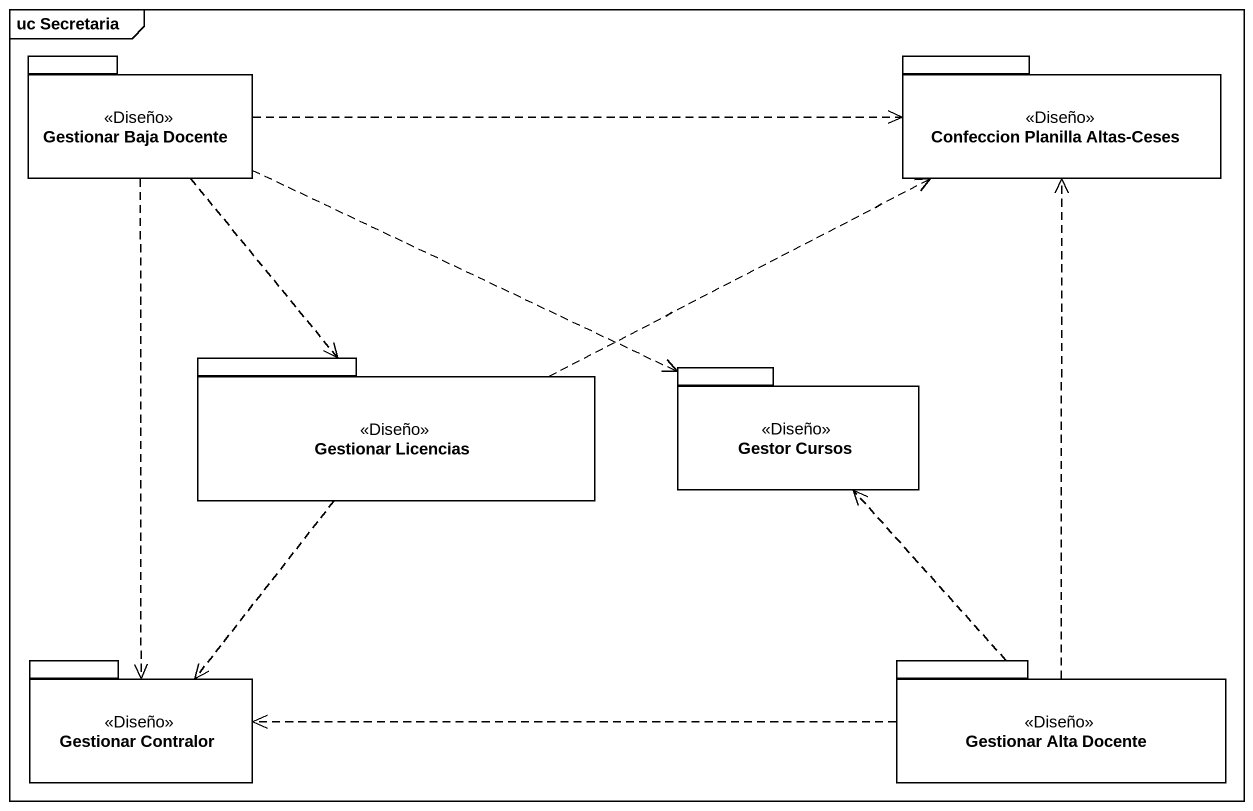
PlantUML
@startuml
mainframe uc Secretaria
package "Gestionar Baja Docente" as Gestionar_Baja_Docente <<Diseño>> {
}
package "Confeccion Planilla Altas-Ceses" as Confeccion_Planilla_Altas <<Diseño>> {
}
package "Gestionar Licencias" as Gestionar_Licencias <<Diseño>> {
}
package "Gestor Cursos" as Gestor_Cursos <<Diseño>> {
}
package "Gestionar Contralor" as Gestionar_Contralor <<Diseño>> {
}
package "Gestionar Alta Docente" as Gestionar_Alta_Docente <<Diseño>> {
}
Gestionar_Baja_Docente .right.> Confeccion_Planilla_Altas
Gestionar_Baja_Docente ..> Gestionar_Licencias
Gestionar_Baja_Docente .right.> Gestor_Cursos
Gestionar_Baja_Docente ..> Gestionar_Contralor
Gestionar_Licencias .right.> Confeccion_Planilla_Altas
Gestionar_Licencias ..> Gestionar_Contralor
Gestionar_Alta_Docente .up.> Confeccion_Planilla_Altas
Gestionar_Alta_Docente .up.> Gestor_Cursos
Gestionar_Alta_Docente .left.> Gestionar_Contralor
@enduml
